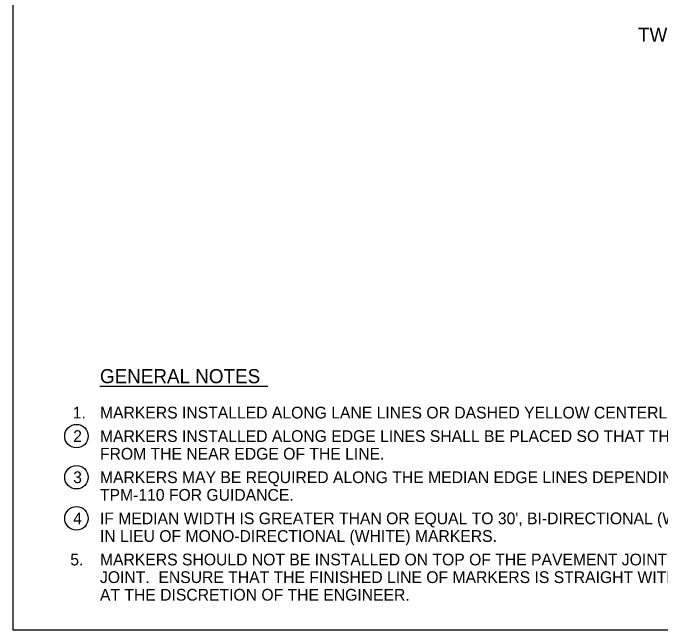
# Model space of a CAD drawing. Extents: x 1007 to 1035.5, y 1000.5 to 1021.5.
# Drawn here: x 1007 to 1018.02, y 1000.5 to 1011 of the extents above; entities that cross this region are included whole.
import ezdxf

# ---------------------------------------------------------------- set-up
doc = ezdxf.new("R2010")
doc.units = 0
doc.layers.add('Level 1', color=7, linetype='Continuous')
doc.layers.add('Level 10', color=7, linetype='Continuous')

msp = doc.modelspace()

# ---------------------------------------------------------------- linework, layer by layer
at = {"layer": 'Level 1'}
msp.add_lwpolyline([(1008.482, 1004.65), (1011.34, 1004.65)], dxfattribs=at)
for centre in [(1008.082, 1003.8), (1008.082, 1003.1), (1008.082, 1002.4)]:
    msp.add_circle(centre, 0.2, dxfattribs=at)
at = {"layer": 'Level 10'}
for p in [(1007, 1021.5), (1035.5, 1000.5)]:
    msp.add_line(p, (1007, 1000.5), dxfattribs=at)

# ---------------------------------------------------------------- texts
at = {"layer": 'Level 1'}
for s, height, p in [('TWO LANE TO FOUR LANE PAVEMENT TRANSITIONS', 0.24, (1017.645, 1010.51)), ('GENERAL NOTES', 0.24, (1008.482, 1004.7)), ('1.', 0.2, (1008.018, 1004.1)), ('MARKERS INSTALLED ALONG LANE LINES OR DASHED YELLOW CENTERLINES SHALL BE PLACED BETWEEN AND IN LINE WITH THE DASHES.', 0.2, (1008.482, 1004.1)), ('2', 0.2, (1008.026, 1003.7)), ('MARKERS INSTALLED ALONG EDGE LINES SHALL BE PLACED SO THAT THE NEAR EDGE OF THE CASTING IS NO MORE THAN 1"', 0.2, (1008.482, 1003.7)), ('FROM THE NEAR EDGE OF THE LINE.', 0.2, (1008.482, 1003.4)), ('3', 0.2, (1008.026, 1003)), ('MARKERS MAY BE REQUIRED ALONG THE MEDIAN EDGE LINES DEPENDING ON TYPE AND WIDTH OF MEDIAN.  SEE TPM-100, TPM-105, AND ', 0.2, (1008.482, 1003)), ('TPM-110 FOR GUIDANCE.', 0.2, (1008.482, 1002.7)), ("IF MEDIAN WIDTH IS GREATER THAN OR EQUAL TO 30', BI-DIRECTIONAL (WHITE-RED) MARKERS SHALL BE USED ALONG THE LANE LINES ", 0.2, (1008.482, 1002.3)), ('4', 0.2, (1008.026, 1002.3)), ('IN LIEU OF MONO-DIRECTIONAL (WHITE) MARKERS.', 0.2, (1008.482, 1002)), ('5.', 0.2, (1007.977, 1001.6)), ('MARKERS SHOULD NOT BE INSTALLED ON TOP OF THE PAVEMENT JOINT.  OFFSET MARKERS A MINIMUM OF 2" FROM THE PAVEMENT', 0.2, (1008.482, 1001.6)), ('JOINT.  ENSURE THAT THE FINISHED LINE OF MARKERS IS STRAIGHT WITH MINIMAL LATERAL DEVIATION.  MARKERS MAY BE ELIMINATED', 0.2, (1008.482, 1001.3)), ('AT THE DISCRETION OF THE ENGINEER.', 0.2, (1008.482, 1001))]:
    msp.add_text(s, height=height, dxfattribs=at).set_placement(p)

doc.saveas('drawing.dxf')
